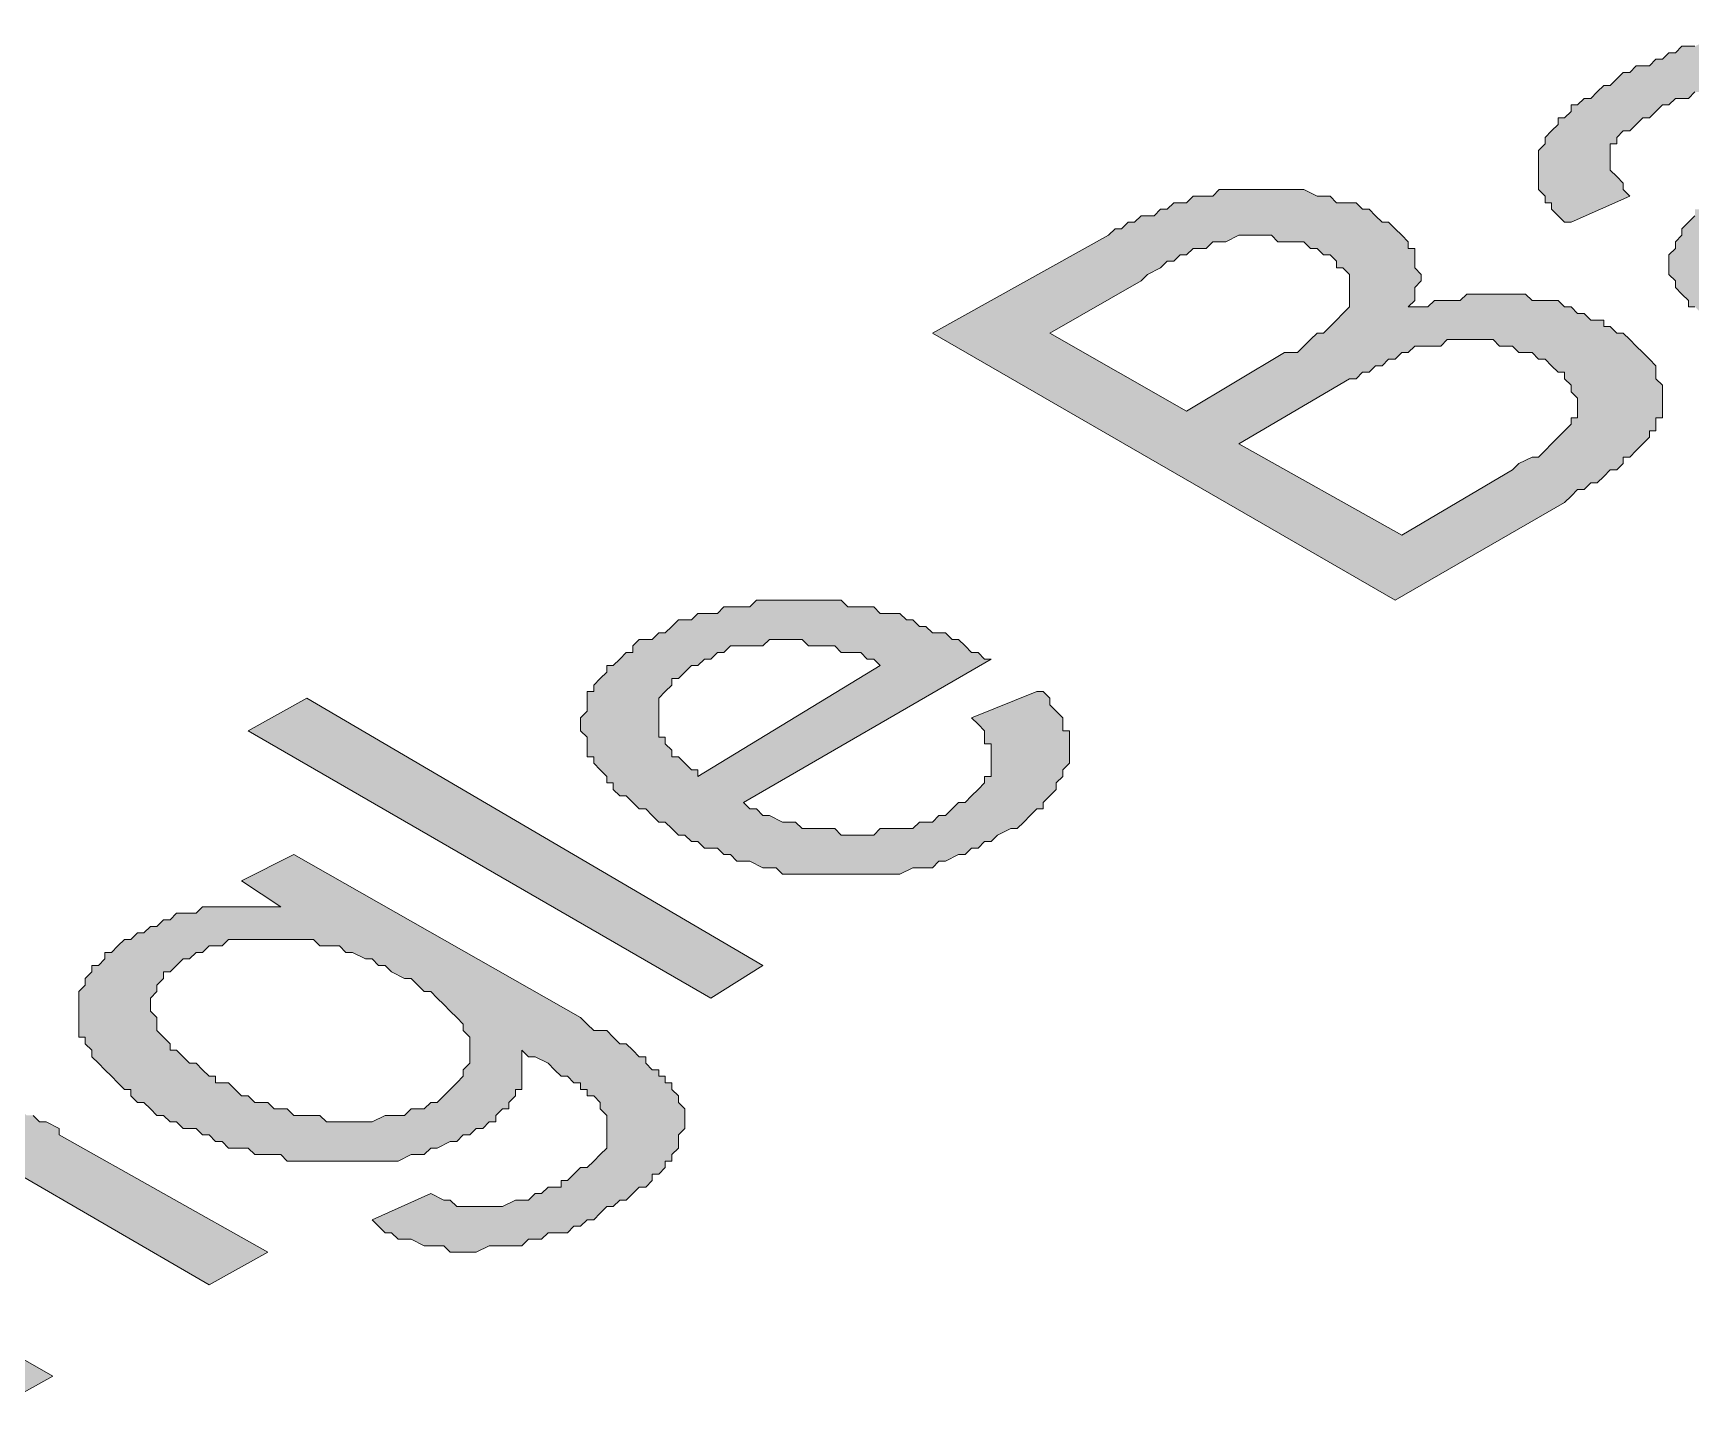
# Model space of a CAD drawing. Header units: inches. Extents: x -430764 to 256483, y 7374 to 217374.
# Drawn here: x 134973 to 140218, y 47577 to 51928 of the extents above; entities that cross this region are included whole.
import ezdxf

# ---------------------------------------------------------------- set-up
doc = ezdxf.new("R2010")
doc.units = ezdxf.units.IN
doc.header["$MEASUREMENT"] = 0
doc.layers.add('Background Stuff', color=252, linetype='Continuous', lineweight=5)
doc.layers.add('Layer 1', color=7, linetype='Continuous')

# ---------------------------------------------------------------- blocks, each defined once
blk = doc.blocks.new('block 3')
at = {"layer": 'Layer 1'}
h = blk.add_hatch(color=255, dxfattribs=at)
h.dxf.hatch_style = 2
h.paths.add_polyline_path([(826.696, -672.838), (826.593, -672.838), (826.593, -672.939), (826.49, -673.044), (826.387, -673.146), (826.283, -673.146), (826.283, -673.25), (826.18, -673.353), (826.077, -673.353), (825.975, -673.456), (825.871, -673.559), (825.871, -673.661), (825.769, -673.766), (825.664, -673.766), (825.562, -673.868), (825.458, -673.972), (825.355, -674.074), (825.252, -674.074), (825.149, -674.177), (825.047, -674.28), (824.942, -674.383), (824.841, -674.487), (824.841, -674.59), (824.841, -674.693), (824.841, -674.795), (824.942, -674.899), (825.047, -675.002), (825.149, -675.105), (825.252, -675.208), (825.355, -675.208), (825.458, -675.208), (825.664, -675.312), (825.769, -675.312), (825.871, -675.312), (826.077, -675.312), (826.18, -675.312), (826.283, -675.312), (826.387, -675.208), (826.49, -675.208), (826.593, -675.208), (826.799, -675.105), (826.9, -675.105), (827.005, -675.002), (827.107, -675.002), (827.212, -674.899), (827.313, -674.795), (827.418, -674.693), (827.52, -674.693), (827.52, -674.59), (827.624, -674.487), (827.727, -674.383), (827.727, -674.28), (827.829, -674.28), (827.829, -674.177), (827.829, -674.074), (827.829, -673.972), (827.829, -673.868), (827.829, -673.766), (827.727, -673.661), (827.727, -673.559), (827.624, -673.456), (827.52, -673.456), (827.52, -673.353), (827.418, -673.353), (827.313, -673.25), (827.212, -673.146), (827.107, -673.146), (827.005, -673.044)])
h.paths.add_polyline_path([(828.757, -673.972), (828.654, -674.074), (828.654, -674.177), (828.654, -674.28), (828.654, -674.383), (828.552, -674.487), (828.552, -674.59), (828.448, -674.693), (828.448, -674.795), (828.346, -674.795), (828.346, -674.899), (828.241, -675.002), (828.139, -675.002), (828.139, -675.105), (828.035, -675.208), (827.933, -675.208), (827.829, -675.312), (827.727, -675.415), (827.624, -675.415), (827.52, -675.517), (827.418, -675.62), (827.313, -675.62), (827.212, -675.723), (827.107, -675.723), (826.9, -675.827), (826.799, -675.827), (826.696, -675.827), (826.593, -675.93), (826.49, -675.93), (826.283, -675.93), (826.18, -676.033), (826.077, -676.033), (825.975, -676.033), (825.871, -676.033), (825.769, -676.033), (825.664, -676.033), (825.458, -676.033), (825.355, -676.033), (825.252, -676.033), (825.149, -675.93), (824.942, -675.93), (824.841, -675.93), (824.736, -675.93), (824.635, -675.827), (824.53, -675.827), (824.428, -675.723), (824.323, -675.723), (824.222, -675.62), (824.119, -675.62), (824.016, -675.517), (823.913, -675.517), (823.913, -675.415), (823.809, -675.312), (823.706, -675.208), (823.706, -675.105), (823.603, -675.002), (823.603, -674.899), (823.603, -674.795), (823.603, -674.693), (823.706, -674.59), (823.706, -674.487), (823.809, -674.383), (823.809, -674.28), (823.913, -674.177), (824.016, -674.074), (824.016, -673.972), (824.119, -673.972), (824.222, -673.868), (824.323, -673.766), (824.428, -673.661), (824.53, -673.559), (824.635, -673.559), (824.736, -673.456), (824.841, -673.353), (825.047, -673.25), (825.149, -673.146), (825.252, -673.044), (825.355, -672.939), (825.458, -672.939), (825.562, -672.838), (825.562, -672.734), (825.664, -672.734), (825.769, -672.632), (825.871, -672.528), (825.975, -672.425), (825.769, -672.322), (825.562, -672.219), (825.458, -672.116), (825.355, -672.116), (825.252, -672.116), (825.149, -672.013), (824.942, -672.013), (824.841, -672.013), (824.736, -672.013), (824.53, -672.013), (824.428, -672.013), (824.323, -672.013), (824.222, -672.013), (824.119, -672.116), (824.016, -672.116), (823.913, -672.219), (823.706, -672.219), (823.603, -672.322), (823.5, -672.322), (823.398, -672.425), (823.294, -672.528), (823.191, -672.528), (823.087, -672.632), (822.985, -672.734), (822.881, -672.734), (822.778, -672.838), (822.778, -672.939), (822.675, -672.939), (822.675, -673.044), (822.675, -673.146), (822.675, -673.25), (822.675, -673.353), (822.778, -673.456), (822.881, -673.559), (822.881, -673.661), (822.985, -673.766), (822.058, -674.177), (821.954, -674.177), (821.852, -674.074), (821.747, -673.972), (821.747, -673.868), (821.645, -673.868), (821.645, -673.766), (821.542, -673.661), (821.542, -673.559), (821.542, -673.456), (821.542, -673.353), (821.542, -673.25), (821.542, -673.146), (821.542, -673.044), (821.645, -672.939), (821.645, -672.838), (821.747, -672.734), (821.852, -672.632), (821.852, -672.528), (821.954, -672.528), (822.058, -672.425), (822.058, -672.322), (822.16, -672.322), (822.264, -672.219), (822.366, -672.219), (822.47, -672.116), (822.573, -672.013), (822.675, -672.013), (822.778, -671.91), (822.881, -671.807), (822.985, -671.807), (823.087, -671.703), (823.294, -671.703), (823.398, -671.6), (823.5, -671.6), (823.603, -671.497), (823.706, -671.497), (823.809, -671.395), (823.913, -671.395), (824.016, -671.395), (824.222, -671.291), (824.323, -671.291), (824.428, -671.291), (824.635, -671.291), (824.736, -671.291), (824.841, -671.188), (824.942, -671.188), (825.047, -671.188), (825.149, -671.291), (825.252, -671.291), (825.458, -671.291), (825.562, -671.291), (825.664, -671.395), (825.871, -671.395), (825.975, -671.395), (825.975, -671.497), (826.077, -671.497), (826.18, -671.497), (826.283, -671.6), (826.387, -671.6), (826.49, -671.703), (826.593, -671.807), (826.799, -671.91), (828.035, -672.528), (828.139, -672.632), (828.241, -672.734), (828.448, -672.838), (828.552, -672.939), (828.654, -672.939), (828.86, -673.044), (828.963, -673.146), (829.067, -673.146), (829.17, -673.25), (829.273, -673.25), (829.376, -673.353), (829.478, -673.353), (829.582, -673.456), (829.685, -673.456), (829.891, -673.559), (829.995, -673.559), (830.097, -673.559), (830.201, -673.661), (830.406, -673.661), (830.51, -673.661), (829.582, -674.177), (829.376, -674.177), (829.273, -674.177), (829.17, -674.074), (829.067, -674.074), (828.963, -674.074)])
h = blk.add_hatch(color=255, dxfattribs=at)
h.dxf.hatch_style = 2
h.paths.add_polyline_path([(819.377, -679.126), (821.129, -678.094), (821.232, -677.991), (821.438, -677.889), (821.542, -677.889), (821.645, -677.785), (821.747, -677.682), (821.852, -677.578), (821.954, -677.477), (822.058, -677.372), (822.058, -677.271), (822.16, -677.271), (822.16, -677.166), (822.16, -677.064), (822.16, -676.96), (822.058, -676.857), (822.058, -676.754), (821.954, -676.651), (821.954, -676.549), (821.852, -676.549), (821.747, -676.445), (821.645, -676.342), (821.542, -676.342), (821.438, -676.238), (821.232, -676.238), (821.129, -676.136), (821.025, -676.136), (820.923, -676.136), (820.821, -676.033), (820.717, -676.033), (820.51, -676.033), (820.408, -676.033), (820.304, -676.033), (820.098, -676.033), (819.996, -676.136), (819.893, -676.136), (819.789, -676.136), (819.687, -676.136), (819.583, -676.136), (819.48, -676.238), (819.377, -676.238), (819.273, -676.342), (819.17, -676.342), (819.067, -676.445), (818.965, -676.445), (818.861, -676.549), (818.759, -676.549), (818.655, -676.651), (818.552, -676.651), (816.8, -677.682)])
h.paths.add_polyline_path([(815.975, -677.166), (817.521, -676.238), (817.727, -676.238), (817.831, -676.136), (817.933, -676.033), (818.038, -675.93), (818.14, -675.93), (818.244, -675.827), (818.346, -675.723), (818.448, -675.62), (818.552, -675.517), (818.552, -675.415), (818.552, -675.312), (818.552, -675.208), (818.552, -675.105), (818.552, -675.002), (818.448, -674.899), (818.346, -674.899), (818.346, -674.795), (818.244, -674.693), (818.14, -674.693), (818.038, -674.59), (817.933, -674.59), (817.831, -674.487), (817.625, -674.487), (817.521, -674.487), (817.419, -674.487), (817.316, -674.383), (817.212, -674.383), (817.006, -674.383), (816.903, -674.383), (816.8, -674.383), (816.593, -674.487), (816.49, -674.487), (816.388, -674.487), (816.284, -674.59), (816.183, -674.59), (816.078, -674.59), (815.975, -674.693), (815.871, -674.693), (815.77, -674.795), (815.667, -674.795), (815.562, -674.899), (815.356, -675.002), (815.254, -675.105), (813.812, -675.93)])
h.paths.add_polyline_path([(819.273, -680.155), (811.955, -675.93), (814.738, -674.383), (814.842, -674.28), (814.944, -674.28), (815.048, -674.177), (815.149, -674.177), (815.254, -674.074), (815.461, -674.074), (815.562, -673.972), (815.667, -673.972), (815.77, -673.868), (815.871, -673.868), (815.975, -673.868), (816.078, -673.766), (816.183, -673.766), (816.284, -673.766), (816.388, -673.766), (816.49, -673.661), (816.697, -673.661), (816.8, -673.661), (816.903, -673.661), (817.109, -673.661), (817.212, -673.661), (817.316, -673.661), (817.521, -673.661), (817.625, -673.661), (817.727, -673.661), (817.831, -673.661), (818.038, -673.766), (818.14, -673.766), (818.244, -673.766), (818.346, -673.868), (818.552, -673.868), (818.655, -673.868), (818.759, -673.972), (818.861, -673.972), (818.965, -674.074), (819.067, -674.177), (819.17, -674.177), (819.273, -674.28), (819.377, -674.383), (819.48, -674.487), (819.48, -674.59), (819.583, -674.59), (819.583, -674.693), (819.583, -674.795), (819.583, -674.899), (819.687, -675.002), (819.687, -675.105), (819.583, -675.208), (819.583, -675.312), (819.583, -675.415), (819.48, -675.517), (819.583, -675.517), (819.789, -675.517), (819.893, -675.415), (819.996, -675.415), (820.202, -675.415), (820.304, -675.415), (820.408, -675.312), (820.615, -675.312), (820.717, -675.312), (820.821, -675.312), (821.025, -675.312), (821.129, -675.312), (821.336, -675.312), (821.438, -675.415), (821.542, -675.415), (821.645, -675.415), (821.852, -675.415), (821.954, -675.517), (822.058, -675.517), (822.16, -675.62), (822.264, -675.62), (822.366, -675.723), (822.573, -675.723), (822.573, -675.827), (822.675, -675.827), (822.778, -675.93), (822.881, -675.93), (822.985, -676.033), (823.087, -676.136), (823.191, -676.238), (823.294, -676.342), (823.398, -676.445), (823.398, -676.549), (823.398, -676.651), (823.5, -676.754), (823.5, -676.857), (823.5, -676.96), (823.5, -677.064), (823.5, -677.166), (823.5, -677.271), (823.398, -677.271), (823.398, -677.372), (823.398, -677.477), (823.294, -677.477), (823.294, -677.578), (823.191, -677.682), (823.087, -677.785), (822.985, -677.889), (822.881, -677.889), (822.881, -677.991), (822.778, -678.094), (822.675, -678.094), (822.573, -678.197), (822.47, -678.3), (822.366, -678.3), (822.264, -678.403), (822.16, -678.403), (822.058, -678.507), (821.954, -678.61)])
h = blk.add_hatch(color=255, dxfattribs=at)
h.dxf.hatch_style = 2
h.paths.add_polyline_path([(808.244, -682.939), (811.13, -681.187), (811.028, -681.084), (810.924, -681.084), (810.822, -680.98), (810.615, -680.98), (810.513, -680.98), (810.409, -680.877), (810.307, -680.877), (810.203, -680.877), (809.996, -680.877), (809.894, -680.774), (809.79, -680.774), (809.688, -680.774), (809.585, -680.774), (809.378, -680.774), (809.274, -680.877), (809.172, -680.877), (809.068, -680.877), (808.861, -680.877), (808.759, -680.877), (808.657, -680.98), (808.554, -680.98), (808.451, -681.084), (808.347, -681.084), (808.244, -681.187), (808.141, -681.187), (808.038, -681.29), (807.936, -681.393), (807.832, -681.393), (807.832, -681.496), (807.729, -681.599), (807.625, -681.703), (807.625, -681.806), (807.625, -681.908), (807.625, -682.011), (807.625, -682.114), (807.625, -682.219), (807.625, -682.32), (807.729, -682.32), (807.729, -682.424), (807.832, -682.526), (807.832, -682.631), (807.936, -682.631), (808.038, -682.732), (808.141, -682.836), (808.244, -682.836)])
h.paths.add_polyline_path([(812.573, -682.011), (813.605, -681.599), (813.707, -681.599), (813.812, -681.703), (813.812, -681.806), (813.913, -681.908), (814.016, -682.011), (814.016, -682.114), (814.016, -682.219), (814.12, -682.219), (814.12, -682.32), (814.12, -682.424), (814.12, -682.526), (814.12, -682.631), (814.12, -682.732), (814.016, -682.836), (814.016, -682.939), (813.913, -683.043), (813.913, -683.146), (813.812, -683.248), (813.707, -683.352), (813.707, -683.454), (813.605, -683.454), (813.501, -683.558), (813.398, -683.661), (813.294, -683.764), (813.192, -683.764), (812.986, -683.867), (812.884, -683.97), (812.779, -683.97), (812.677, -684.073), (812.573, -684.073), (812.471, -684.176), (812.367, -684.176), (812.162, -684.28), (812.058, -684.28), (811.955, -684.383), (811.852, -684.383), (811.749, -684.383), (811.646, -684.383), (811.438, -684.485), (811.336, -684.485), (811.234, -684.485), (811.13, -684.485), (810.924, -684.485), (810.822, -684.485), (810.717, -684.485), (810.513, -684.485), (810.307, -684.485), (810.203, -684.485), (810.1, -684.485), (809.996, -684.485), (809.894, -684.485), (809.688, -684.485), (809.585, -684.485), (809.48, -684.383), (809.378, -684.383), (809.274, -684.383), (809.068, -684.28), (808.966, -684.28), (808.861, -684.28), (808.759, -684.176), (808.657, -684.176), (808.554, -684.073), (808.347, -684.073), (808.244, -683.97), (808.141, -683.97), (808.038, -683.867), (807.936, -683.867), (807.832, -683.764), (807.729, -683.661), (807.625, -683.661), (807.522, -683.558), (807.419, -683.454), (807.316, -683.454), (807.213, -683.352), (807.11, -683.248), (807.009, -683.248), (806.903, -683.146), (806.903, -683.043), (806.802, -683.043), (806.802, -682.939), (806.697, -682.836), (806.596, -682.732), (806.596, -682.631), (806.491, -682.631), (806.491, -682.526), (806.491, -682.424), (806.491, -682.32), (806.39, -682.219), (806.39, -682.114), (806.39, -682.011), (806.491, -681.908), (806.491, -681.806), (806.491, -681.703), (806.491, -681.599), (806.596, -681.599), (806.596, -681.496), (806.697, -681.393), (806.802, -681.29), (806.802, -681.187), (806.903, -681.187), (807.009, -681.084), (807.11, -680.98), (807.213, -680.98), (807.213, -680.877), (807.316, -680.774), (807.419, -680.774), (807.522, -680.774), (807.625, -680.671), (807.729, -680.671), (807.832, -680.568), (807.936, -680.466), (808.038, -680.466), (808.141, -680.466), (808.244, -680.362), (808.347, -680.362), (808.554, -680.362), (808.657, -680.26), (808.759, -680.26), (808.861, -680.26), (809.068, -680.26), (809.172, -680.155), (809.274, -680.155), (809.378, -680.155), (809.585, -680.155), (809.688, -680.155), (809.79, -680.155), (809.894, -680.155), (809.996, -680.155), (810.203, -680.155), (810.307, -680.155), (810.409, -680.155), (810.513, -680.155), (810.615, -680.26), (810.822, -680.26), (810.924, -680.26), (811.028, -680.26), (811.13, -680.362), (811.234, -680.362), (811.438, -680.362), (811.543, -680.466), (811.646, -680.466), (811.749, -680.568), (811.852, -680.568), (811.955, -680.671), (812.162, -680.671), (812.265, -680.774), (812.367, -680.774), (812.471, -680.877), (812.573, -680.98), (812.677, -680.98), (812.779, -681.084), (812.884, -681.084), (808.966, -683.352), (809.068, -683.454), (809.172, -683.454), (809.274, -683.558), (809.378, -683.558), (809.585, -683.661), (809.688, -683.661), (809.79, -683.661), (809.894, -683.764), (809.996, -683.764), (810.203, -683.764), (810.307, -683.764), (810.409, -683.764), (810.513, -683.867), (810.615, -683.867), (810.717, -683.867), (810.924, -683.867), (811.028, -683.867), (811.13, -683.764), (811.336, -683.764), (811.438, -683.764), (811.543, -683.764), (811.646, -683.764), (811.749, -683.661), (811.955, -683.661), (812.058, -683.558), (812.162, -683.558), (812.265, -683.454), (812.367, -683.352), (812.471, -683.352), (812.573, -683.248), (812.677, -683.146), (812.779, -683.043), (812.779, -682.939), (812.884, -682.939), (812.884, -682.836), (812.884, -682.732), (812.884, -682.631), (812.884, -682.526), (812.884, -682.424), (812.779, -682.424), (812.779, -682.32), (812.779, -682.219), (812.677, -682.114)])
h = blk.add_hatch(color=255, dxfattribs=at)
h.dxf.hatch_style = 2
h.paths.add_polyline_path([(808.451, -686.444), (801.13, -682.219), (802.059, -681.703), (809.274, -685.929)])
h = blk.add_hatch(color=255, dxfattribs=at)
h.dxf.hatch_style = 2
h.paths.add_polyline_path([(800.616, -687.784), (800.822, -687.784), (800.926, -687.887), (801.028, -687.99), (801.13, -687.99), (801.235, -688.094), (801.441, -688.094), (801.543, -688.196), (801.647, -688.196), (801.749, -688.196), (801.854, -688.3), (801.956, -688.3), (802.059, -688.3), (802.265, -688.3), (802.368, -688.402), (802.472, -688.402), (802.575, -688.402), (802.678, -688.402), (802.884, -688.402), (802.986, -688.402), (803.09, -688.402), (803.297, -688.3), (803.399, -688.3), (803.503, -688.3), (803.605, -688.3), (803.707, -688.196), (803.914, -688.196), (804.019, -688.094), (804.12, -688.094), (804.225, -687.99), (804.326, -687.887), (804.432, -687.784), (804.533, -687.681), (804.533, -687.578), (804.636, -687.475), (804.636, -687.371), (804.636, -687.269), (804.636, -687.165), (804.636, -687.062), (804.533, -686.959), (804.533, -686.857), (804.432, -686.752), (804.326, -686.65), (804.225, -686.546), (804.12, -686.444), (804.019, -686.341), (803.914, -686.341), (803.812, -686.238), (803.707, -686.135), (803.605, -686.135), (803.399, -686.031), (803.297, -685.929), (803.193, -685.929), (803.09, -685.825), (802.986, -685.825), (802.781, -685.723), (802.678, -685.723), (802.575, -685.619), (802.472, -685.619), (802.368, -685.619), (802.265, -685.619), (802.162, -685.517), (801.956, -685.517), (801.854, -685.517), (801.749, -685.517), (801.647, -685.517), (801.543, -685.517), (801.338, -685.517), (801.235, -685.517), (801.13, -685.517), (800.926, -685.517), (800.822, -685.517), (800.72, -685.619), (800.616, -685.619), (800.514, -685.619), (800.409, -685.723), (800.307, -685.723), (800.204, -685.825), (800.101, -685.825), (799.999, -685.929), (799.895, -686.031), (799.792, -686.031), (799.792, -686.135), (799.688, -686.238), (799.688, -686.341), (799.586, -686.444), (799.586, -686.546), (799.586, -686.65), (799.688, -686.752), (799.688, -686.857), (799.688, -686.959), (799.792, -687.062), (799.895, -687.165), (799.895, -687.269), (799.999, -687.269), (800.101, -687.371), (800.204, -687.475), (800.307, -687.475), (800.409, -687.578), (800.514, -687.681), (800.616, -687.681)])
h.paths.add_polyline_path([(803.09, -689.948), (804.019, -689.536), (804.225, -689.64), (804.326, -689.64), (804.432, -689.742), (804.636, -689.742), (804.739, -689.742), (804.842, -689.742), (804.945, -689.742), (805.049, -689.742), (805.152, -689.742), (805.358, -689.64), (805.461, -689.64), (805.563, -689.64), (805.668, -689.536), (805.771, -689.536), (805.874, -689.435), (806.08, -689.435), (806.08, -689.33), (806.183, -689.33), (806.284, -689.227), (806.39, -689.123), (806.491, -689.123), (806.596, -689.021), (806.697, -688.918), (806.802, -688.815), (806.802, -688.712), (806.802, -688.608), (806.802, -688.506), (806.802, -688.402), (806.802, -688.3), (806.697, -688.196), (806.697, -688.094), (806.596, -687.99), (806.491, -687.99), (806.491, -687.887), (806.39, -687.887), (806.39, -687.784), (806.284, -687.784), (806.183, -687.681), (806.08, -687.681), (805.977, -687.578), (805.874, -687.475), (805.668, -687.371), (805.563, -687.371), (805.461, -687.269), (805.461, -687.371), (805.461, -687.475), (805.461, -687.578), (805.461, -687.681), (805.461, -687.784), (805.461, -687.887), (805.358, -687.887), (805.358, -687.99), (805.255, -688.094), (805.255, -688.196), (805.152, -688.196), (805.049, -688.3), (805.049, -688.402), (804.945, -688.402), (804.842, -688.506), (804.739, -688.506), (804.636, -688.608), (804.533, -688.608), (804.432, -688.712), (804.326, -688.712), (804.12, -688.815), (804.019, -688.815), (803.914, -688.918), (803.812, -688.918), (803.707, -688.918), (803.503, -689.021), (803.399, -689.021), (803.297, -689.021), (803.193, -689.021), (803.09, -689.021), (802.884, -689.021), (802.781, -689.021), (802.678, -689.021), (802.472, -689.021), (802.368, -689.021), (802.265, -689.021), (802.162, -689.021), (801.956, -689.021), (801.854, -689.021), (801.749, -689.021), (801.647, -688.918), (801.441, -688.918), (801.338, -688.918), (801.235, -688.918), (801.13, -688.815), (800.926, -688.815), (800.822, -688.815), (800.72, -688.712), (800.616, -688.712), (800.514, -688.608), (800.409, -688.608), (800.307, -688.506), (800.101, -688.506), (799.999, -688.402), (799.895, -688.402), (799.792, -688.3), (799.688, -688.3), (799.586, -688.196), (799.481, -688.094), (799.38, -688.094), (799.277, -687.99), (799.277, -687.887), (799.174, -687.887), (799.07, -687.784), (798.967, -687.681), (798.864, -687.578), (798.761, -687.475), (798.658, -687.371), (798.658, -687.269), (798.555, -687.165), (798.555, -687.062), (798.451, -687.062), (798.451, -686.959), (798.451, -686.857), (798.451, -686.752), (798.451, -686.65), (798.451, -686.546), (798.451, -686.444), (798.451, -686.341), (798.555, -686.238), (798.555, -686.135), (798.658, -686.031), (798.658, -685.929), (798.761, -685.929), (798.864, -685.825), (798.864, -685.723), (798.967, -685.723), (799.07, -685.619), (799.174, -685.517), (799.277, -685.517), (799.38, -685.413), (799.481, -685.413), (799.586, -685.31), (799.688, -685.31), (799.792, -685.207), (799.895, -685.207), (799.999, -685.104), (800.101, -685.104), (800.307, -685.104), (800.409, -685.001), (800.514, -685.001), (800.616, -685.001), (800.822, -685.001), (800.926, -685.001), (801.028, -685.001), (801.235, -685.001), (801.338, -685.001), (801.441, -685.001), (801.647, -685.001), (801.028, -684.588), (801.854, -684.176), (806.39, -686.752), (806.491, -686.857), (806.596, -686.959), (806.802, -686.959), (806.903, -687.062), (807.009, -687.165), (807.11, -687.165), (807.213, -687.269), (807.316, -687.371), (807.419, -687.371), (807.419, -687.475), (807.522, -687.578), (807.625, -687.578), (807.625, -687.681), (807.729, -687.681), (807.729, -687.784), (807.832, -687.784), (807.832, -687.887), (807.936, -687.99), (807.936, -688.094), (808.038, -688.196), (808.038, -688.3), (808.038, -688.402), (808.038, -688.506), (807.936, -688.608), (807.936, -688.712), (807.936, -688.815), (807.832, -688.918), (807.832, -689.021), (807.729, -689.021), (807.729, -689.123), (807.625, -689.227), (807.522, -689.227), (807.522, -689.33), (807.419, -689.435), (807.316, -689.435), (807.213, -689.536), (807.11, -689.64), (807.009, -689.64), (806.903, -689.742), (806.802, -689.742), (806.697, -689.846), (806.596, -689.948), (806.491, -689.948), (806.39, -690.052), (806.284, -690.052), (806.183, -690.155), (805.977, -690.155), (805.874, -690.155), (805.771, -690.258), (805.668, -690.258), (805.563, -690.258), (805.461, -690.361), (805.255, -690.361), (805.152, -690.361), (805.049, -690.361), (804.945, -690.361), (804.739, -690.464), (804.636, -690.464), (804.533, -690.464), (804.326, -690.464), (804.225, -690.361), (804.12, -690.361), (804.019, -690.361), (803.914, -690.361), (803.707, -690.258), (803.605, -690.258), (803.503, -690.258), (803.399, -690.155), (803.297, -690.155), (803.193, -690.052)])
h = blk.add_hatch(color=255, dxfattribs=at)
h.dxf.hatch_style = 2
h.paths.add_polyline_path([(797.11, -692.938), (791.854, -689.846), (792.678, -689.435), (793.4, -689.846), (793.4, -689.742), (793.4, -689.64), (793.4, -689.536), (793.4, -689.435), (793.4, -689.33), (793.4, -689.227), (793.504, -689.123), (793.504, -689.021), (793.606, -688.918), (793.606, -688.815), (793.71, -688.815), (793.812, -688.712), (793.812, -688.608), (793.916, -688.608), (794.02, -688.506), (794.123, -688.506), (794.226, -688.402), (794.327, -688.3), (794.432, -688.3), (794.533, -688.196), (794.74, -688.196), (794.845, -688.094), (794.946, -688.094), (795.051, -687.99), (795.152, -687.99), (795.255, -687.99), (795.462, -687.887), (795.565, -687.887), (795.771, -687.887), (795.874, -687.887), (795.977, -687.887), (796.184, -687.887), (796.287, -687.887), (796.39, -687.887), (796.493, -687.887), (796.596, -687.887), (796.7, -687.99), (796.904, -687.99), (797.009, -687.99), (797.11, -688.094), (797.215, -688.094), (797.317, -688.094), (797.422, -688.196), (797.523, -688.196), (797.628, -688.3), (797.729, -688.3), (797.832, -688.402), (797.937, -688.402), (798.143, -688.506), (798.143, -688.608), (801.441, -690.464), (800.514, -690.979), (797.317, -689.123), (797.215, -689.021), (797.11, -688.918), (797.009, -688.918), (796.803, -688.815), (796.7, -688.815), (796.596, -688.815), (796.493, -688.712), (796.39, -688.712), (796.287, -688.712), (796.184, -688.608), (795.977, -688.608), (795.874, -688.608), (795.771, -688.608), (795.565, -688.608), (795.462, -688.712), (795.359, -688.712), (795.255, -688.712), (795.152, -688.815), (795.051, -688.815), (794.845, -688.918), (794.74, -689.021), (794.639, -689.021), (794.533, -689.123), (794.432, -689.227), (794.327, -689.33), (794.327, -689.435), (794.226, -689.435), (794.226, -689.536), (794.226, -689.64), (794.226, -689.742), (794.226, -689.846), (794.226, -689.948), (794.327, -690.052), (794.432, -690.155), (794.432, -690.258), (794.533, -690.258), (794.639, -690.361), (794.74, -690.464), (794.845, -690.464), (794.946, -690.566), (795.051, -690.671), (795.152, -690.773), (798.039, -692.423)])
at = {"layer": 'Layer 1', "color": 255, "lineweight": 0}
for points in [[(824.016, -675.517), (823.913, -675.517), (823.913, -675.415), (823.809, -675.312), (823.706, -675.208), (823.706, -675.105), (823.603, -675.002), (823.603, -674.899), (823.603, -674.795), (823.603, -674.693), (823.706, -674.59), (823.706, -674.487), (823.809, -674.383), (823.809, -674.28), (823.913, -674.177), (824.016, -674.074)], [(824.016, -672.116), (823.913, -672.219), (823.706, -672.219), (823.603, -672.322), (823.5, -672.322), (823.398, -672.425), (823.294, -672.528), (823.191, -672.528), (823.087, -672.632), (822.985, -672.734), (822.881, -672.734), (822.778, -672.838), (822.778, -672.939), (822.675, -672.939), (822.675, -673.044), (822.675, -673.146), (822.675, -673.25), (822.675, -673.353), (822.778, -673.456), (822.881, -673.559), (822.881, -673.661), (822.985, -673.766), (822.058, -674.177), (821.954, -674.177), (821.852, -674.074), (821.747, -673.972), (821.747, -673.868), (821.645, -673.868), (821.645, -673.766), (821.542, -673.661), (821.542, -673.559), (821.542, -673.456), (821.542, -673.353), (821.542, -673.25), (821.542, -673.146), (821.542, -673.044), (821.645, -672.939), (821.645, -672.838), (821.747, -672.734), (821.852, -672.632), (821.852, -672.528), (821.954, -672.528), (822.058, -672.425), (822.058, -672.322), (822.16, -672.322), (822.264, -672.219), (822.366, -672.219), (822.47, -672.116), (822.573, -672.013), (822.675, -672.013), (822.778, -671.91), (822.881, -671.807), (822.985, -671.807), (823.087, -671.703), (823.294, -671.703), (823.398, -671.6), (823.5, -671.6), (823.603, -671.497), (823.706, -671.497), (823.809, -671.395), (823.913, -671.395), (824.016, -671.395)], [(819.273, -680.155), (811.955, -675.93), (814.738, -674.383), (814.842, -674.28), (814.944, -674.28), (815.048, -674.177), (815.149, -674.177), (815.254, -674.074), (815.461, -674.074), (815.562, -673.972), (815.667, -673.972), (815.77, -673.868), (815.871, -673.868), (815.975, -673.868), (816.078, -673.766), (816.183, -673.766), (816.284, -673.766), (816.388, -673.766), (816.49, -673.661), (816.697, -673.661), (816.8, -673.661), (816.903, -673.661), (817.109, -673.661), (817.212, -673.661), (817.316, -673.661), (817.521, -673.661), (817.625, -673.661), (817.727, -673.661), (817.831, -673.661), (818.038, -673.766), (818.14, -673.766), (818.244, -673.766), (818.346, -673.868), (818.552, -673.868), (818.655, -673.868), (818.759, -673.972), (818.861, -673.972), (818.965, -674.074), (819.067, -674.177), (819.17, -674.177), (819.273, -674.28), (819.377, -674.383), (819.48, -674.487), (819.48, -674.59), (819.583, -674.59), (819.583, -674.693), (819.583, -674.795), (819.583, -674.899), (819.687, -675.002), (819.687, -675.105), (819.583, -675.208), (819.583, -675.312), (819.583, -675.415), (819.48, -675.517), (819.583, -675.517), (819.789, -675.517), (819.893, -675.415), (819.996, -675.415), (820.202, -675.415), (820.304, -675.415), (820.408, -675.312), (820.615, -675.312), (820.717, -675.312), (820.821, -675.312), (821.025, -675.312), (821.129, -675.312), (821.336, -675.312), (821.438, -675.415), (821.542, -675.415), (821.645, -675.415), (821.852, -675.415), (821.954, -675.517), (822.058, -675.517), (822.16, -675.62), (822.264, -675.62), (822.366, -675.723), (822.573, -675.723), (822.573, -675.827), (822.675, -675.827), (822.778, -675.93), (822.881, -675.93), (822.985, -676.033), (823.087, -676.136), (823.191, -676.238), (823.294, -676.342), (823.398, -676.445), (823.398, -676.549), (823.398, -676.651), (823.5, -676.754), (823.5, -676.857), (823.5, -676.96), (823.5, -677.064), (823.5, -677.166), (823.5, -677.271), (823.398, -677.271), (823.398, -677.372), (823.398, -677.477), (823.294, -677.477), (823.294, -677.578), (823.191, -677.682), (823.087, -677.785), (822.985, -677.889), (822.881, -677.889), (822.881, -677.991), (822.778, -678.094), (822.675, -678.094), (822.573, -678.197), (822.47, -678.3), (822.366, -678.3), (822.264, -678.403), (822.16, -678.403), (822.058, -678.507), (821.954, -678.61), (819.273, -680.155)], [(815.975, -677.166), (817.521, -676.238), (817.727, -676.238), (817.831, -676.136), (817.933, -676.033), (818.038, -675.93), (818.14, -675.93), (818.244, -675.827), (818.346, -675.723), (818.448, -675.62), (818.552, -675.517), (818.552, -675.415), (818.552, -675.312), (818.552, -675.208), (818.552, -675.105), (818.552, -675.002), (818.448, -674.899), (818.346, -674.899), (818.346, -674.795), (818.244, -674.693), (818.14, -674.693), (818.038, -674.59), (817.933, -674.59), (817.831, -674.487), (817.625, -674.487), (817.521, -674.487), (817.419, -674.487), (817.316, -674.383), (817.212, -674.383), (817.006, -674.383), (816.903, -674.383), (816.8, -674.383), (816.593, -674.487), (816.49, -674.487), (816.388, -674.487), (816.284, -674.59), (816.183, -674.59), (816.078, -674.59), (815.975, -674.693), (815.871, -674.693), (815.77, -674.795), (815.667, -674.795), (815.562, -674.899), (815.356, -675.002), (815.254, -675.105), (813.812, -675.93), (815.975, -677.166)], [(819.377, -679.126), (821.129, -678.094), (821.232, -677.991), (821.438, -677.889), (821.542, -677.889), (821.645, -677.785), (821.747, -677.682), (821.852, -677.578), (821.954, -677.477), (822.058, -677.372), (822.058, -677.271), (822.16, -677.271), (822.16, -677.166), (822.16, -677.064), (822.16, -676.96), (822.058, -676.857), (822.058, -676.754), (821.954, -676.651), (821.954, -676.549), (821.852, -676.549), (821.747, -676.445), (821.645, -676.342), (821.542, -676.342), (821.438, -676.238), (821.232, -676.238), (821.129, -676.136), (821.025, -676.136), (820.923, -676.136), (820.821, -676.033), (820.717, -676.033), (820.51, -676.033), (820.408, -676.033), (820.304, -676.033), (820.098, -676.033), (819.996, -676.136), (819.893, -676.136), (819.789, -676.136), (819.687, -676.136), (819.583, -676.136), (819.48, -676.238), (819.377, -676.238), (819.273, -676.342), (819.17, -676.342), (819.067, -676.445), (818.965, -676.445), (818.861, -676.549), (818.759, -676.549), (818.655, -676.651), (818.552, -676.651), (816.8, -677.682), (819.377, -679.126)], [(812.573, -682.011), (813.605, -681.599), (813.707, -681.599), (813.812, -681.703), (813.812, -681.806), (813.913, -681.908), (814.016, -682.011), (814.016, -682.114), (814.016, -682.219), (814.12, -682.219), (814.12, -682.32), (814.12, -682.424), (814.12, -682.526), (814.12, -682.631), (814.12, -682.732), (814.016, -682.836), (814.016, -682.939), (813.913, -683.043), (813.913, -683.146), (813.812, -683.248), (813.707, -683.352), (813.707, -683.454), (813.605, -683.454), (813.501, -683.558), (813.398, -683.661), (813.294, -683.764), (813.192, -683.764), (812.986, -683.867), (812.884, -683.97), (812.779, -683.97), (812.677, -684.073), (812.573, -684.073), (812.471, -684.176), (812.367, -684.176), (812.162, -684.28), (812.058, -684.28), (811.955, -684.383), (811.852, -684.383), (811.749, -684.383), (811.646, -684.383), (811.438, -684.485), (811.336, -684.485), (811.234, -684.485), (811.13, -684.485), (810.924, -684.485), (810.822, -684.485), (810.717, -684.485), (810.513, -684.485), (810.307, -684.485), (810.203, -684.485), (810.1, -684.485), (809.996, -684.485), (809.894, -684.485), (809.688, -684.485), (809.585, -684.485), (809.48, -684.383), (809.378, -684.383), (809.274, -684.383), (809.068, -684.28), (808.966, -684.28), (808.861, -684.28), (808.759, -684.176), (808.657, -684.176), (808.554, -684.073), (808.347, -684.073), (808.244, -683.97), (808.141, -683.97), (808.038, -683.867), (807.936, -683.867), (807.832, -683.764), (807.729, -683.661), (807.625, -683.661), (807.522, -683.558), (807.419, -683.454), (807.316, -683.454), (807.213, -683.352), (807.11, -683.248), (807.009, -683.248), (806.903, -683.146), (806.903, -683.043), (806.802, -683.043), (806.802, -682.939), (806.697, -682.836), (806.596, -682.732), (806.596, -682.631), (806.491, -682.631), (806.491, -682.526), (806.491, -682.424), (806.491, -682.32), (806.39, -682.219), (806.39, -682.114), (806.39, -682.011), (806.491, -681.908), (806.491, -681.806), (806.491, -681.703), (806.491, -681.599), (806.596, -681.599), (806.596, -681.496), (806.697, -681.393), (806.802, -681.29), (806.802, -681.187), (806.903, -681.187), (807.009, -681.084), (807.11, -680.98), (807.213, -680.98), (807.213, -680.877), (807.316, -680.774), (807.419, -680.774), (807.522, -680.774), (807.625, -680.671), (807.729, -680.671), (807.832, -680.568), (807.936, -680.466), (808.038, -680.466), (808.141, -680.466), (808.244, -680.362), (808.347, -680.362), (808.554, -680.362), (808.657, -680.26), (808.759, -680.26), (808.861, -680.26), (809.068, -680.26), (809.172, -680.155), (809.274, -680.155), (809.378, -680.155), (809.585, -680.155), (809.688, -680.155), (809.79, -680.155), (809.894, -680.155), (809.996, -680.155), (810.203, -680.155), (810.307, -680.155), (810.409, -680.155), (810.513, -680.155), (810.615, -680.26), (810.822, -680.26), (810.924, -680.26), (811.028, -680.26), (811.13, -680.362), (811.234, -680.362), (811.438, -680.362), (811.543, -680.466), (811.646, -680.466), (811.749, -680.568), (811.852, -680.568), (811.955, -680.671), (812.162, -680.671), (812.265, -680.774), (812.367, -680.774), (812.471, -680.877), (812.573, -680.98), (812.677, -680.98), (812.779, -681.084), (812.884, -681.084), (808.966, -683.352), (809.068, -683.454), (809.172, -683.454), (809.274, -683.558), (809.378, -683.558), (809.585, -683.661), (809.688, -683.661), (809.79, -683.661), (809.894, -683.764), (809.996, -683.764), (810.203, -683.764), (810.307, -683.764), (810.409, -683.764), (810.513, -683.867), (810.615, -683.867), (810.717, -683.867), (810.924, -683.867), (811.028, -683.867), (811.13, -683.764), (811.336, -683.764), (811.438, -683.764), (811.543, -683.764), (811.646, -683.764), (811.749, -683.661), (811.955, -683.661), (812.058, -683.558), (812.162, -683.558), (812.265, -683.454), (812.367, -683.352), (812.471, -683.352), (812.573, -683.248), (812.677, -683.146), (812.779, -683.043), (812.779, -682.939), (812.884, -682.939), (812.884, -682.836), (812.884, -682.732), (812.884, -682.631), (812.884, -682.526), (812.884, -682.424), (812.779, -682.424), (812.779, -682.32), (812.779, -682.219), (812.677, -682.114), (812.573, -682.011)], [(808.244, -682.939), (811.13, -681.187), (811.028, -681.084), (810.924, -681.084), (810.822, -680.98), (810.615, -680.98), (810.513, -680.98), (810.409, -680.877), (810.307, -680.877), (810.203, -680.877), (809.996, -680.877), (809.894, -680.774), (809.79, -680.774), (809.688, -680.774), (809.585, -680.774), (809.378, -680.774), (809.274, -680.877), (809.172, -680.877), (809.068, -680.877), (808.861, -680.877), (808.759, -680.877), (808.657, -680.98), (808.554, -680.98), (808.451, -681.084), (808.347, -681.084), (808.244, -681.187), (808.141, -681.187), (808.038, -681.29), (807.936, -681.393), (807.832, -681.393), (807.832, -681.496), (807.729, -681.599), (807.625, -681.703), (807.625, -681.806), (807.625, -681.908), (807.625, -682.011), (807.625, -682.114), (807.625, -682.219), (807.625, -682.32), (807.729, -682.32), (807.729, -682.424), (807.832, -682.526), (807.832, -682.631), (807.936, -682.631), (808.038, -682.732), (808.141, -682.836), (808.244, -682.836), (808.244, -682.939)], [(808.451, -686.444), (801.13, -682.219), (802.059, -681.703), (809.274, -685.929), (808.451, -686.444)], [(803.09, -689.948), (804.019, -689.536), (804.225, -689.64), (804.326, -689.64), (804.432, -689.742), (804.636, -689.742), (804.739, -689.742), (804.842, -689.742), (804.945, -689.742), (805.049, -689.742), (805.152, -689.742), (805.358, -689.64), (805.461, -689.64), (805.563, -689.64), (805.668, -689.536), (805.771, -689.536), (805.874, -689.435), (806.08, -689.435), (806.08, -689.33), (806.183, -689.33), (806.284, -689.227), (806.39, -689.123), (806.491, -689.123), (806.596, -689.021), (806.697, -688.918), (806.802, -688.815), (806.802, -688.712), (806.802, -688.608), (806.802, -688.506), (806.802, -688.402), (806.802, -688.3), (806.697, -688.196), (806.697, -688.094), (806.596, -687.99), (806.491, -687.99), (806.491, -687.887), (806.39, -687.887), (806.39, -687.784), (806.284, -687.784), (806.183, -687.681), (806.08, -687.681), (805.977, -687.578), (805.874, -687.475), (805.668, -687.371), (805.563, -687.371), (805.461, -687.269), (805.461, -687.371), (805.461, -687.475), (805.461, -687.578), (805.461, -687.681), (805.461, -687.784), (805.461, -687.887), (805.358, -687.887), (805.358, -687.99), (805.255, -688.094), (805.255, -688.196), (805.152, -688.196), (805.049, -688.3), (805.049, -688.402), (804.945, -688.402), (804.842, -688.506), (804.739, -688.506), (804.636, -688.608), (804.533, -688.608), (804.432, -688.712), (804.326, -688.712), (804.12, -688.815), (804.019, -688.815), (803.914, -688.918), (803.812, -688.918), (803.707, -688.918), (803.503, -689.021), (803.399, -689.021), (803.297, -689.021), (803.193, -689.021), (803.09, -689.021), (802.884, -689.021), (802.781, -689.021), (802.678, -689.021), (802.472, -689.021), (802.368, -689.021), (802.265, -689.021), (802.162, -689.021), (801.956, -689.021), (801.854, -689.021), (801.749, -689.021), (801.647, -688.918), (801.441, -688.918), (801.338, -688.918), (801.235, -688.918), (801.13, -688.815), (800.926, -688.815), (800.822, -688.815), (800.72, -688.712), (800.616, -688.712), (800.514, -688.608), (800.409, -688.608), (800.307, -688.506), (800.101, -688.506), (799.999, -688.402), (799.895, -688.402), (799.792, -688.3), (799.688, -688.3), (799.586, -688.196), (799.481, -688.094), (799.38, -688.094), (799.277, -687.99), (799.277, -687.887), (799.174, -687.887), (799.07, -687.784), (798.967, -687.681), (798.864, -687.578), (798.761, -687.475), (798.658, -687.371), (798.658, -687.269), (798.555, -687.165), (798.555, -687.062), (798.451, -687.062), (798.451, -686.959), (798.451, -686.857), (798.451, -686.752), (798.451, -686.65), (798.451, -686.546), (798.451, -686.444), (798.451, -686.341), (798.555, -686.238), (798.555, -686.135), (798.658, -686.031), (798.658, -685.929), (798.761, -685.929), (798.864, -685.825), (798.864, -685.723), (798.967, -685.723), (799.07, -685.619), (799.174, -685.517), (799.277, -685.517), (799.38, -685.413), (799.481, -685.413), (799.586, -685.31), (799.688, -685.31), (799.792, -685.207), (799.895, -685.207), (799.999, -685.104), (800.101, -685.104), (800.307, -685.104), (800.409, -685.001), (800.514, -685.001), (800.616, -685.001), (800.822, -685.001), (800.926, -685.001), (801.028, -685.001), (801.235, -685.001), (801.338, -685.001), (801.441, -685.001), (801.647, -685.001), (801.028, -684.588), (801.854, -684.176), (806.39, -686.752), (806.491, -686.857), (806.596, -686.959), (806.802, -686.959), (806.903, -687.062), (807.009, -687.165), (807.11, -687.165), (807.213, -687.269), (807.316, -687.371), (807.419, -687.371), (807.419, -687.475), (807.522, -687.578), (807.625, -687.578), (807.625, -687.681), (807.729, -687.681), (807.729, -687.784), (807.832, -687.784), (807.832, -687.887), (807.936, -687.99), (807.936, -688.094), (808.038, -688.196), (808.038, -688.3), (808.038, -688.402), (808.038, -688.506), (807.936, -688.608), (807.936, -688.712), (807.936, -688.815), (807.832, -688.918), (807.832, -689.021), (807.729, -689.021), (807.729, -689.123), (807.625, -689.227), (807.522, -689.227), (807.522, -689.33), (807.419, -689.435), (807.316, -689.435), (807.213, -689.536), (807.11, -689.64), (807.009, -689.64), (806.903, -689.742), (806.802, -689.742), (806.697, -689.846), (806.596, -689.948), (806.491, -689.948), (806.39, -690.052), (806.284, -690.052), (806.183, -690.155), (805.977, -690.155), (805.874, -690.155), (805.771, -690.258), (805.668, -690.258), (805.563, -690.258), (805.461, -690.361), (805.255, -690.361), (805.152, -690.361), (805.049, -690.361), (804.945, -690.361), (804.739, -690.464), (804.636, -690.464), (804.533, -690.464), (804.326, -690.464), (804.225, -690.361), (804.12, -690.361), (804.019, -690.361), (803.914, -690.361), (803.707, -690.258), (803.605, -690.258), (803.503, -690.258), (803.399, -690.155), (803.297, -690.155), (803.193, -690.052), (803.09, -689.948)], [(800.616, -687.784), (800.822, -687.784), (800.926, -687.887), (801.028, -687.99), (801.13, -687.99), (801.235, -688.094), (801.441, -688.094), (801.543, -688.196), (801.647, -688.196), (801.749, -688.196), (801.854, -688.3), (801.956, -688.3), (802.059, -688.3), (802.265, -688.3), (802.368, -688.402), (802.472, -688.402), (802.575, -688.402), (802.678, -688.402), (802.884, -688.402), (802.986, -688.402), (803.09, -688.402), (803.297, -688.3), (803.399, -688.3), (803.503, -688.3), (803.605, -688.3), (803.707, -688.196), (803.914, -688.196), (804.019, -688.094), (804.12, -688.094), (804.225, -687.99), (804.326, -687.887), (804.432, -687.784), (804.533, -687.681), (804.533, -687.578), (804.636, -687.475), (804.636, -687.371), (804.636, -687.269), (804.636, -687.165), (804.636, -687.062), (804.533, -686.959), (804.533, -686.857), (804.432, -686.752), (804.326, -686.65), (804.225, -686.546), (804.12, -686.444), (804.019, -686.341), (803.914, -686.341), (803.812, -686.238), (803.707, -686.135), (803.605, -686.135), (803.399, -686.031), (803.297, -685.929), (803.193, -685.929), (803.09, -685.825), (802.986, -685.825), (802.781, -685.723), (802.678, -685.723), (802.575, -685.619), (802.472, -685.619), (802.368, -685.619), (802.265, -685.619), (802.162, -685.517), (801.956, -685.517), (801.854, -685.517), (801.749, -685.517), (801.647, -685.517), (801.543, -685.517), (801.338, -685.517), (801.235, -685.517), (801.13, -685.517), (800.926, -685.517), (800.822, -685.517), (800.72, -685.619), (800.616, -685.619), (800.514, -685.619), (800.409, -685.723), (800.307, -685.723), (800.204, -685.825), (800.101, -685.825), (799.999, -685.929), (799.895, -686.031), (799.792, -686.031), (799.792, -686.135), (799.688, -686.238), (799.688, -686.341), (799.586, -686.444), (799.586, -686.546), (799.586, -686.65), (799.688, -686.752), (799.688, -686.857), (799.688, -686.959), (799.792, -687.062), (799.895, -687.165), (799.895, -687.269), (799.999, -687.269), (800.101, -687.371), (800.204, -687.475), (800.307, -687.475), (800.409, -687.578), (800.514, -687.681), (800.616, -687.681), (800.616, -687.784)], [(797.729, -688.3), (797.832, -688.402), (797.937, -688.402), (798.143, -688.506), (798.143, -688.608), (801.441, -690.464), (800.514, -690.979), (797.317, -689.123)], [(795.152, -690.773), (798.039, -692.423), (797.11, -692.938)]]:
    blk.add_lwpolyline(points, dxfattribs=at)
blk = doc.blocks.new('Isometric')
at = {"layer": 'Layer 1', "xscale": 200, "yscale": 200, "zscale": 200}
blk.add_blockref('block 3', (-56424.1, 145184.8), dxfattribs=at)

msp = doc.modelspace()

# ---------------------------------------------------------------- block references
at = {"layer": 'Background Stuff'}
msp.add_blockref('Isometric', (31851.58203, 40980.31673), dxfattribs=at)

doc.saveas('drawing.dxf')
